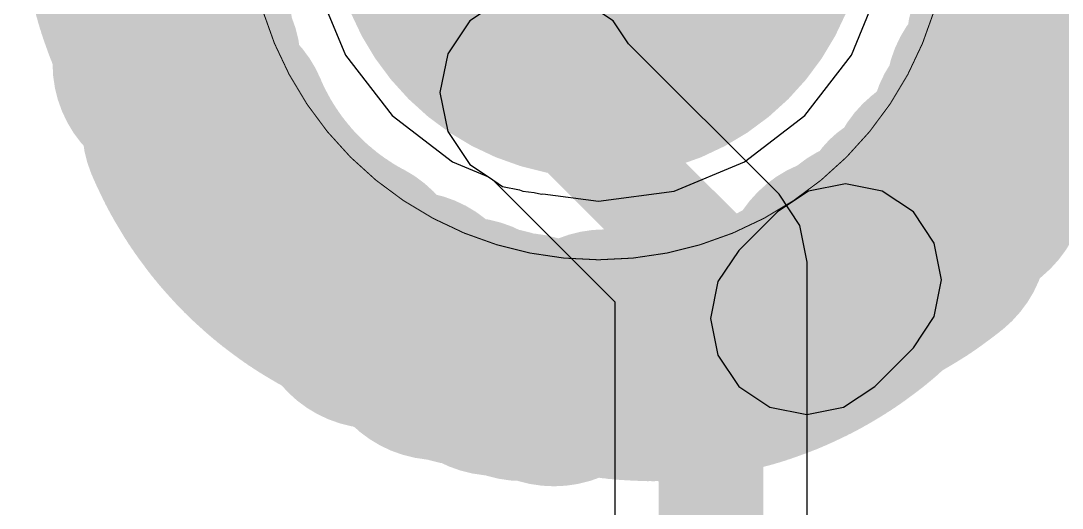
# Model space of a CAD drawing. Extents: x 93.4 to 105.8, y 174.9 to 200.
# Drawn here: x 96.65 to 101.7, y 189.02 to 191.39 of the extents above; entities that cross this region are included whole.
import ezdxf

# ---------------------------------------------------------------- set-up
doc = ezdxf.new("R2010")
doc.units = 0
doc.layers.get('0').update_dxf_attribs({"linetype": 'CONTINUOUS'})
for name, color, linetype in [('BOTTOMLAYER', 5, 'CONTINUOUS'), ('MULTILAYER', 9, 'CONTINUOUS'), ('TOPLAYER', 1, 'CONTINUOUS'), ('TOPOVERLAY', 2, 'CONTINUOUS'), ('TOPPASTE', 8, 'CONTINUOUS'), ('TOPSOLDER', 216, 'CONTINUOUS'), ('VIAHOLELAYER', 16, 'CONTINUOUS')]:
    doc.layers.add(name, color=color, linetype=linetype)

# ---------------------------------------------------------------- blocks, each defined once
blk = doc.blocks.new('5MM_GUOZHAIPIAN_2')
at = {"layer": 'TOPLAYER'}
for points, const_width in [([(-0.6247, -0.000699, 1), (0.575297, -0.000699, 1)], 1.199998), ([(-2.46954, -0.067221, 1), (-1.969541, -0.067221, 1)], 0.499999), ([(-2.467483, -0.093332, 1), (-1.967484, -0.093332, 1)], 0.499999), ([(-2.464994, -0.119393, 1), (-1.964995, -0.119393, 1)], 0.499999), ([(-2.462022, -0.145402, 1), (-1.962023, -0.145402, 1)], 0.499999), ([(-2.458593, -0.171361, 1), (-1.958594, -0.171361, 1)], 0.499999), ([(1.922399, -0.191198, 1), (2.422398, -0.191198, 1)], 0.499999), ([(-2.454732, -0.197244, 1), (-1.954733, -0.197244, 1)], 0.499999), ([(-2.450414, -0.223075, 1), (-1.950415, -0.223075, 1)], 0.499999), ([(-2.445639, -0.248806, 1), (-1.94564, -0.248806, 1)], 0.499999), ([(-2.440432, -0.27446, 1), (-1.940433, -0.27446, 1)], 0.499999), ([(-2.434742, -0.300012, 1), (-1.934743, -0.300012, 1)], 0.499999), ([(-2.428646, -0.325488, 1), (-1.928647, -0.325488, 1)], 0.499999), ([(-2.422093, -0.350837, 1), (-1.922094, -0.350837, 1)], 0.499999), ([(-2.415083, -0.37606, 1), (-1.915084, -0.37606, 1)], 0.499999), ([(1.896999, -0.368999, 1), (2.396998, -0.368999, 1)], 0.499999), ([(-2.407666, -0.401155, 1), (-1.907667, -0.401155, 1)], 0.499999), ([(-2.399792, -0.426123, 1), (-1.899793, -0.426123, 1)], 0.499999), ([(-2.391486, -0.450964, 1), (-1.891487, -0.450964, 1)], 0.499999), ([(-2.382749, -0.475628, 1), (-1.88275, -0.475628, 1)], 0.499999), ([(-2.373579, -0.500139, 1), (-1.87358, -0.500139, 1)], 0.499999), ([(-2.363978, -0.524497, 1), (-1.863979, -0.524497, 1)], 0.499999), ([(2.023199, -0.470598, 1), (2.423198, -0.470598, 1)], 0.399999), ([(1.820799, -0.648398, 1), (2.320798, -0.648398, 1)], 0.499999), ([(-2.319401, -0.749999, 1), (-1.819402, -0.749999, 1)], 0.499999), ([(1.719199, -0.902398, 1), (2.219198, -0.902398, 1)], 0.499999), ([(1.781658, -0.864883, 1), (2.281657, -0.864883, 1)], 0.499999), ([(-2.176145, -1.056704, 1), (-1.676146, -1.056704, 1)], 0.499999), ([(-2.165706, -1.080707, 1), (-1.665707, -1.080707, 1)], 0.499999), ([(-2.15486, -1.104532, 1), (-1.654861, -1.104532, 1)], 0.499999), ([(1.642999, -1.080198, 1), (2.142998, -1.080198, 1)], 0.499999), ([(-2.143582, -1.128154, 1), (-1.643583, -1.128154, 1)], 0.499999), ([(-2.131898, -1.151572, 1), (-1.631899, -1.151572, 1)], 0.499999), ([(-2.119808, -1.174813, 1), (-1.619809, -1.174813, 1)], 0.499999), ([(-2.107336, -1.1978, 1), (-1.607337, -1.1978, 1)], 0.499999), ([(-2.094433, -1.22061, 1), (-1.594434, -1.22061, 1)], 0.499999), ([(-2.081149, -1.243165, 1), (-1.58115, -1.243165, 1)], 0.499999), ([(-2.067484, -1.265466, 1), (-1.567485, -1.265466, 1)], 0.499999), ([(-2.053412, -1.287539, 1), (-1.553413, -1.287539, 1)], 0.499999), ([(-2.03896, -1.309383, 1), (-1.538961, -1.309383, 1)], 0.499999), ([(-2.024126, -1.330947, 1), (-1.524127, -1.330947, 1)], 0.499999), ([(-2.008937, -1.352283, 1), (-1.508938, -1.352283, 1)], 0.499999), ([(1.451483, -1.352969, 1), (1.951482, -1.352969, 1)], 0.499999), ([(1.471371, -1.335951, 1), (1.97137, -1.335951, 1)], 0.499999), ([(1.49098, -1.318628, 1), (1.990979, -1.318628, 1)], 0.499999), ([(-1.993367, -1.373314, 1), (-1.493368, -1.373314, 1)], 0.499999), ([(-1.977415, -1.394092, 1), (-1.477416, -1.394092, 1)], 0.499999), ([(1.431265, -1.369631, 1), (1.931264, -1.369631, 1)], 0.499999), ([(-1.961134, -1.414564, 1), (-1.461135, -1.414564, 1)], 0.499999), ([(-1.944472, -1.434782, 1), (-1.444473, -1.434782, 1)], 0.499999), ([(-1.927479, -1.454671, 1), (-1.42748, -1.454671, 1)], 0.499999), ([(-1.910131, -1.474279, 1), (-1.410132, -1.474279, 1)], 0.499999), ([(-1.892427, -1.493583, 1), (-1.392428, -1.493583, 1)], 0.499999), ([(-1.874418, -1.512583, 1), (-1.374419, -1.512583, 1)], 0.499999), ([(-1.856054, -1.531252, 1), (-1.356055, -1.531252, 1)], 0.499999), ([(-1.837385, -1.549616, 1), (-1.337386, -1.549616, 1)], 0.499999), ([(-1.818411, -1.567624, 1), (-1.318412, -1.567624, 1)], 0.499999), ([(-1.799107, -1.585303, 1), (-1.299108, -1.585303, 1)], 0.499999), ([(-1.779499, -1.602651, 1), (-1.2795, -1.602651, 1)], 0.499999), ([(1.263015, -1.605064, 1), (1.763014, -1.605064, 1)], 0.499999), ([(1.283792, -1.589113, 1), (1.783791, -1.589113, 1)], 0.499999), ([(1.248499, -1.473899, 1), (1.648498, -1.473899, 1)], 0.399999), ([(1.304265, -1.572831, 1), (1.804264, -1.572831, 1)], 0.499999), ([(-1.759585, -1.619669, 1), (-1.259586, -1.619669, 1)], 0.499999), ([(-1.739392, -1.636306, 1), (-1.239393, -1.636306, 1)], 0.499999), ([(-1.718894, -1.652613, 1), (-1.218895, -1.652613, 1)], 0.499999), ([(1.199083, -1.650657, 1), (1.699082, -1.650657, 1)], 0.499999), ([(1.220648, -1.635823, 1), (1.720647, -1.635823, 1)], 0.499999), ([(1.241984, -1.620634, 1), (1.741983, -1.620634, 1)], 0.499999), ([(-1.698117, -1.668539, 1), (-1.198118, -1.668539, 1)], 0.499999), ([(-1.677086, -1.684109, 1), (-1.177087, -1.684109, 1)], 0.499999), ([(-1.655775, -1.699323, 1), (-1.155776, -1.699323, 1)], 0.499999), ([(1.070483, -1.708569, 1), (1.570482, -1.708569, 1)], 0.499999), ([(1.11031, -1.706131, 1), (1.610309, -1.706131, 1)], 0.499999), ([(1.132865, -1.692846, 1), (1.632864, -1.692846, 1)], 0.499999), ([(1.155167, -1.679181, 1), (1.655166, -1.679181, 1)], 0.499999), ([(1.177239, -1.66511, 1), (1.677238, -1.66511, 1)], 0.499999), ([(-1.634185, -1.714157, 1), (-1.134186, -1.714157, 1)], 0.499999), ([(-1.612367, -1.72861, 1), (-1.112368, -1.72861, 1)], 0.499999), ([(-1.590269, -1.742681, 1), (-1.09027, -1.742681, 1)], 0.499999), ([(-1.567967, -1.756346, 1), (-1.067968, -1.756346, 1)], 0.499999), ([(1.009015, -1.757464, 1), (1.509014, -1.757464, 1)], 0.499999), ([(1.017854, -1.75528, 1), (1.517853, -1.75528, 1)], 0.499999), ([(1.029792, -1.741513, 1), (1.529791, -1.741513, 1)], 0.499999), ([(1.041273, -1.743596, 1), (1.541272, -1.743596, 1)], 0.499999), ([(1.050265, -1.725231, 1), (1.550264, -1.725231, 1)], 0.499999), ([(1.064514, -1.731505, 1), (1.564513, -1.731505, 1)], 0.499999), ([(1.087501, -1.719034, 1), (1.5875, -1.719034, 1)], 0.499999), ([(-1.545412, -1.769631, 1), (-1.045413, -1.769631, 1)], 0.499999), ([(-1.522628, -1.782534, 1), (-1.022629, -1.782534, 1)], 0.499999), ([(-1.499616, -1.795005, 1), (-0.999617, -1.795005, 1)], 0.499999), ([(0.922198, -1.797875, 1), (1.422197, -1.797875, 1)], 0.499999), ([(0.946404, -1.787843, 1), (1.446403, -1.787843, 1)], 0.499999), ([(0.966648, -1.788223, 1), (1.466647, -1.788223, 1)], 0.499999), ([(0.970407, -1.777403, 1), (1.470406, -1.777403, 1)], 0.499999), ([(0.974522, -1.805368, 1), (1.474521, -1.805368, 1)], 0.499999), ([(0.987984, -1.773034, 1), (1.487983, -1.773034, 1)], 0.499999), ([(0.994232, -1.766557, 1), (1.494231, -1.766557, 1)], 0.499999), ([(0.913943, -1.85533, 1), (1.413942, -1.85533, 1)], 0.499999), ([(0.934415, -1.839049, 1), (1.434414, -1.839049, 1)], 0.499999), ([(0.954634, -1.822386, 1), (1.454633, -1.822386, 1)], 0.499999), ([(0.850824, -1.902041, 1), (1.350823, -1.902041, 1)], 0.499999), ([(0.872134, -1.886852, 1), (1.372133, -1.886852, 1)], 0.499999), ([(0.893166, -1.871281, 1), (1.393165, -1.871281, 1)], 0.499999), ([(-1.354201, -1.918398, 1), (-0.854202, -1.918398, 1)], 0.499999), ([(0.763016, -1.959064, 1), (1.263015, -1.959064, 1)], 0.499999), ([(0.785317, -1.945399, 1), (1.285316, -1.945399, 1)], 0.499999), ([(0.807415, -1.931327, 1), (1.307414, -1.931327, 1)], 0.499999), ([(0.829234, -1.916874, 1), (1.329233, -1.916874, 1)], 0.499999), ([(-1.201801, -1.969198, 1), (-0.701802, -1.969198, 1)], 0.499999), ([(0.671424, -2.009813, 1), (1.171423, -2.009813, 1)], 0.499999), ([(0.694665, -1.997748, 1), (1.194664, -1.997748, 1)], 0.499999), ([(0.717652, -1.985251, 1), (1.217651, -1.985251, 1)], 0.499999), ([(0.740461, -1.972348, 1), (1.24046, -1.972348, 1)], 0.499999), ([(0.552374, -2.064093, 1), (1.052373, -2.064093, 1)], 0.499999), ([(0.576555, -2.05406, 1), (1.076554, -2.05406, 1)], 0.499999), ([(0.600558, -2.04362, 1), (1.100557, -2.04362, 1)], 0.499999), ([(0.624383, -2.032775, 1), (1.124382, -2.032775, 1)], 0.499999), ([(0.648005, -2.021497, 1), (1.148004, -2.021497, 1)], 0.499999), ([(-1.049401, -2.070798, 1), (-0.549402, -2.070798, 1)], 0.499999), ([(-0.922401, -2.096198, 1), (-0.422402, -2.096198, 1)], 0.499999), ([(0.403911, -2.115198, 1), (0.90391, -2.115198, 1)], 0.499999), ([(0.429006, -2.107781, 1), (0.929005, -2.107781, 1)], 0.499999), ([(0.453974, -2.099907, 1), (0.953973, -2.099907, 1)], 0.499999), ([(0.478815, -2.091601, 1), (0.978814, -2.091601, 1)], 0.499999), ([(0.503479, -2.082863, 1), (1.003478, -2.082863, 1)], 0.499999), ([(0.52799, -2.073694, 1), (1.027989, -2.073694, 1)], 0.499999), ([(-0.770001, -2.146999, 1), (-0.270002, -2.146999, 1)], 0.499999), ([(-0.244196, -2.154847, 1), (0.255803, -2.154847, 1)], 0.499999), ([(-0.218313, -2.158708, 1), (0.281686, -2.158708, 1)], 0.499999), ([(-0.192354, -2.162137, 1), (0.307645, -2.162137, 1)], 0.499999), ([(-0.166345, -2.165109, 1), (0.333654, -2.165109, 1)], 0.499999), ([(0.147244, -2.165109, 1), (0.647243, -2.165109, 1)], 0.499999), ([(0.173253, -2.162137, 1), (0.673252, -2.162137, 1)], 0.499999), ([(0.199212, -2.158708, 1), (0.699211, -2.158708, 1)], 0.499999), ([(0.225095, -2.154847, 1), (0.725094, -2.154847, 1)], 0.499999), ([(0.250927, -2.150529, 1), (0.750926, -2.150529, 1)], 0.499999), ([(0.276657, -2.145754, 1), (0.776656, -2.145754, 1)], 0.499999), ([(0.302311, -2.140547, 1), (0.80231, -2.140547, 1)], 0.499999), ([(0.327889, -2.134857, 1), (0.827888, -2.134857, 1)], 0.499999), ([(0.353339, -2.128761, 1), (0.853338, -2.128761, 1)], 0.499999), ([(0.378689, -2.122208, 1), (0.878688, -2.122208, 1)], 0.499999), ([(-0.643001, -2.172398, 1), (-0.143002, -2.172398, 1)], 0.499999), ([(-0.490601, -2.197798, 1), (0.009398, -2.197798, 1)], 0.499999), ([(-0.140284, -2.167598, 1), (0.359715, -2.167598, 1)], 0.499999), ([(-0.114198, -2.169655, 1), (0.385801, -2.169655, 1)], 0.499999), ([(-0.088062, -2.171256, 1), (0.411937, -2.171256, 1)], 0.499999), ([(-0.0619, -2.172398, 1), (0.438099, -2.172398, 1)], 0.499999), ([(-0.035738, -2.173084, 1), (0.464261, -2.173084, 1)], 0.499999), ([(-0.00955, -2.173313, 1), (0.490449, -2.173313, 1)], 0.499999), ([(0.016637, -2.173084, 1), (0.516636, -2.173084, 1)], 0.499999), ([(0.042799, -2.172398, 1), (0.542798, -2.172398, 1)], 0.499999), ([(0.068961, -2.171256, 1), (0.56896, -2.171256, 1)], 0.499999), ([(0.095098, -2.169655, 1), (0.595097, -2.169655, 1)], 0.499999), ([(0.121183, -2.167598, 1), (0.621182, -2.167598, 1)], 0.499999)]:
    blk.add_lwpolyline(points, format="xyb", close=True, dxfattribs=dict(at, const_width=const_width))
at = {"layer": 'TOPOVERLAY'}
for points, const_width in [([(2.675293, -0.000699, 1), (-2.724696, -0.000699, 1)], 0.049987), ([(1.675295, -0.000699, 1), (-1.724698, -0.000699, 1)], 0.005004)]:
    blk.add_lwpolyline(points, format="xyb", close=True, dxfattribs=dict(at, const_width=const_width))
at = {"layer": 'TOPPASTE'}
for points, const_width in [([(-0.6247, -0.000699, 1), (0.575297, -0.000699, 1)], 1.199998), ([(-2.46954, -0.067221, 1), (-1.969541, -0.067221, 1)], 0.499999), ([(-2.467483, -0.093332, 1), (-1.967484, -0.093332, 1)], 0.499999), ([(-2.464994, -0.119393, 1), (-1.964995, -0.119393, 1)], 0.499999), ([(-2.462022, -0.145402, 1), (-1.962023, -0.145402, 1)], 0.499999), ([(-2.458593, -0.171361, 1), (-1.958594, -0.171361, 1)], 0.499999), ([(1.922399, -0.191198, 1), (2.422398, -0.191198, 1)], 0.499999), ([(-2.454732, -0.197244, 1), (-1.954733, -0.197244, 1)], 0.499999), ([(-2.450414, -0.223075, 1), (-1.950415, -0.223075, 1)], 0.499999), ([(-2.445639, -0.248806, 1), (-1.94564, -0.248806, 1)], 0.499999), ([(-2.440432, -0.27446, 1), (-1.940433, -0.27446, 1)], 0.499999), ([(-2.434742, -0.300012, 1), (-1.934743, -0.300012, 1)], 0.499999), ([(-2.428646, -0.325488, 1), (-1.928647, -0.325488, 1)], 0.499999), ([(-2.422093, -0.350837, 1), (-1.922094, -0.350837, 1)], 0.499999), ([(-2.415083, -0.37606, 1), (-1.915084, -0.37606, 1)], 0.499999), ([(1.896999, -0.368999, 1), (2.396998, -0.368999, 1)], 0.499999), ([(-2.407666, -0.401155, 1), (-1.907667, -0.401155, 1)], 0.499999), ([(-2.399792, -0.426123, 1), (-1.899793, -0.426123, 1)], 0.499999), ([(-2.391486, -0.450964, 1), (-1.891487, -0.450964, 1)], 0.499999), ([(-2.382749, -0.475628, 1), (-1.88275, -0.475628, 1)], 0.499999), ([(-2.373579, -0.500139, 1), (-1.87358, -0.500139, 1)], 0.499999), ([(-2.363978, -0.524497, 1), (-1.863979, -0.524497, 1)], 0.499999), ([(2.023199, -0.470598, 1), (2.423198, -0.470598, 1)], 0.399999), ([(1.820799, -0.648398, 1), (2.320798, -0.648398, 1)], 0.499999), ([(-2.319401, -0.749999, 1), (-1.819402, -0.749999, 1)], 0.499999), ([(1.719199, -0.902398, 1), (2.219198, -0.902398, 1)], 0.499999), ([(1.781658, -0.864883, 1), (2.281657, -0.864883, 1)], 0.499999), ([(-2.176145, -1.056704, 1), (-1.676146, -1.056704, 1)], 0.499999), ([(-2.165706, -1.080707, 1), (-1.665707, -1.080707, 1)], 0.499999), ([(-2.15486, -1.104532, 1), (-1.654861, -1.104532, 1)], 0.499999), ([(1.642999, -1.080198, 1), (2.142998, -1.080198, 1)], 0.499999), ([(-2.143582, -1.128154, 1), (-1.643583, -1.128154, 1)], 0.499999), ([(-2.131898, -1.151572, 1), (-1.631899, -1.151572, 1)], 0.499999), ([(-2.119808, -1.174813, 1), (-1.619809, -1.174813, 1)], 0.499999), ([(-2.107336, -1.1978, 1), (-1.607337, -1.1978, 1)], 0.499999), ([(-2.094433, -1.22061, 1), (-1.594434, -1.22061, 1)], 0.499999), ([(-2.081149, -1.243165, 1), (-1.58115, -1.243165, 1)], 0.499999), ([(-2.067484, -1.265466, 1), (-1.567485, -1.265466, 1)], 0.499999), ([(-2.053412, -1.287539, 1), (-1.553413, -1.287539, 1)], 0.499999), ([(-2.03896, -1.309383, 1), (-1.538961, -1.309383, 1)], 0.499999), ([(-2.024126, -1.330947, 1), (-1.524127, -1.330947, 1)], 0.499999), ([(-2.008937, -1.352283, 1), (-1.508938, -1.352283, 1)], 0.499999), ([(1.451483, -1.352969, 1), (1.951482, -1.352969, 1)], 0.499999), ([(1.471371, -1.335951, 1), (1.97137, -1.335951, 1)], 0.499999), ([(1.49098, -1.318628, 1), (1.990979, -1.318628, 1)], 0.499999), ([(-1.993367, -1.373314, 1), (-1.493368, -1.373314, 1)], 0.499999), ([(-1.977415, -1.394092, 1), (-1.477416, -1.394092, 1)], 0.499999), ([(1.431265, -1.369631, 1), (1.931264, -1.369631, 1)], 0.499999), ([(-1.961134, -1.414564, 1), (-1.461135, -1.414564, 1)], 0.499999), ([(-1.944472, -1.434782, 1), (-1.444473, -1.434782, 1)], 0.499999), ([(-1.927479, -1.454671, 1), (-1.42748, -1.454671, 1)], 0.499999), ([(-1.910131, -1.474279, 1), (-1.410132, -1.474279, 1)], 0.499999), ([(-1.892427, -1.493583, 1), (-1.392428, -1.493583, 1)], 0.499999), ([(-1.874418, -1.512583, 1), (-1.374419, -1.512583, 1)], 0.499999), ([(-1.856054, -1.531252, 1), (-1.356055, -1.531252, 1)], 0.499999), ([(-1.837385, -1.549616, 1), (-1.337386, -1.549616, 1)], 0.499999), ([(-1.818411, -1.567624, 1), (-1.318412, -1.567624, 1)], 0.499999), ([(-1.799107, -1.585303, 1), (-1.299108, -1.585303, 1)], 0.499999), ([(-1.779499, -1.602651, 1), (-1.2795, -1.602651, 1)], 0.499999), ([(1.263015, -1.605064, 1), (1.763014, -1.605064, 1)], 0.499999), ([(1.283792, -1.589113, 1), (1.783791, -1.589113, 1)], 0.499999), ([(1.248499, -1.473899, 1), (1.648498, -1.473899, 1)], 0.399999), ([(1.304265, -1.572831, 1), (1.804264, -1.572831, 1)], 0.499999), ([(-1.759585, -1.619669, 1), (-1.259586, -1.619669, 1)], 0.499999), ([(-1.739392, -1.636306, 1), (-1.239393, -1.636306, 1)], 0.499999), ([(-1.718894, -1.652613, 1), (-1.218895, -1.652613, 1)], 0.499999), ([(1.199083, -1.650657, 1), (1.699082, -1.650657, 1)], 0.499999), ([(1.220648, -1.635823, 1), (1.720647, -1.635823, 1)], 0.499999), ([(1.241984, -1.620634, 1), (1.741983, -1.620634, 1)], 0.499999), ([(-1.698117, -1.668539, 1), (-1.198118, -1.668539, 1)], 0.499999), ([(-1.677086, -1.684109, 1), (-1.177087, -1.684109, 1)], 0.499999), ([(-1.655775, -1.699323, 1), (-1.155776, -1.699323, 1)], 0.499999), ([(1.070483, -1.708569, 1), (1.570482, -1.708569, 1)], 0.499999), ([(1.11031, -1.706131, 1), (1.610309, -1.706131, 1)], 0.499999), ([(1.132865, -1.692846, 1), (1.632864, -1.692846, 1)], 0.499999), ([(1.155167, -1.679181, 1), (1.655166, -1.679181, 1)], 0.499999), ([(1.177239, -1.66511, 1), (1.677238, -1.66511, 1)], 0.499999), ([(-1.634185, -1.714157, 1), (-1.134186, -1.714157, 1)], 0.499999), ([(-1.612367, -1.72861, 1), (-1.112368, -1.72861, 1)], 0.499999), ([(-1.590269, -1.742681, 1), (-1.09027, -1.742681, 1)], 0.499999), ([(-1.567967, -1.756346, 1), (-1.067968, -1.756346, 1)], 0.499999), ([(1.009015, -1.757464, 1), (1.509014, -1.757464, 1)], 0.499999), ([(1.017854, -1.75528, 1), (1.517853, -1.75528, 1)], 0.499999), ([(1.029792, -1.741513, 1), (1.529791, -1.741513, 1)], 0.499999), ([(1.041273, -1.743596, 1), (1.541272, -1.743596, 1)], 0.499999), ([(1.050265, -1.725231, 1), (1.550264, -1.725231, 1)], 0.499999), ([(1.064514, -1.731505, 1), (1.564513, -1.731505, 1)], 0.499999), ([(1.087501, -1.719034, 1), (1.5875, -1.719034, 1)], 0.499999), ([(-1.545412, -1.769631, 1), (-1.045413, -1.769631, 1)], 0.499999), ([(-1.522628, -1.782534, 1), (-1.022629, -1.782534, 1)], 0.499999), ([(-1.499616, -1.795005, 1), (-0.999617, -1.795005, 1)], 0.499999), ([(0.922198, -1.797875, 1), (1.422197, -1.797875, 1)], 0.499999), ([(0.946404, -1.787843, 1), (1.446403, -1.787843, 1)], 0.499999), ([(0.966648, -1.788223, 1), (1.466647, -1.788223, 1)], 0.499999), ([(0.970407, -1.777403, 1), (1.470406, -1.777403, 1)], 0.499999), ([(0.974522, -1.805368, 1), (1.474521, -1.805368, 1)], 0.499999), ([(0.987984, -1.773034, 1), (1.487983, -1.773034, 1)], 0.499999), ([(0.994232, -1.766557, 1), (1.494231, -1.766557, 1)], 0.499999), ([(0.913943, -1.85533, 1), (1.413942, -1.85533, 1)], 0.499999), ([(0.934415, -1.839049, 1), (1.434414, -1.839049, 1)], 0.499999), ([(0.954634, -1.822386, 1), (1.454633, -1.822386, 1)], 0.499999), ([(0.850824, -1.902041, 1), (1.350823, -1.902041, 1)], 0.499999), ([(0.872134, -1.886852, 1), (1.372133, -1.886852, 1)], 0.499999), ([(0.893166, -1.871281, 1), (1.393165, -1.871281, 1)], 0.499999), ([(-1.354201, -1.918398, 1), (-0.854202, -1.918398, 1)], 0.499999), ([(0.763016, -1.959064, 1), (1.263015, -1.959064, 1)], 0.499999), ([(0.785317, -1.945399, 1), (1.285316, -1.945399, 1)], 0.499999), ([(0.807415, -1.931327, 1), (1.307414, -1.931327, 1)], 0.499999), ([(0.829234, -1.916874, 1), (1.329233, -1.916874, 1)], 0.499999), ([(-1.201801, -1.969198, 1), (-0.701802, -1.969198, 1)], 0.499999), ([(0.671424, -2.009813, 1), (1.171423, -2.009813, 1)], 0.499999), ([(0.694665, -1.997748, 1), (1.194664, -1.997748, 1)], 0.499999), ([(0.717652, -1.985251, 1), (1.217651, -1.985251, 1)], 0.499999), ([(0.740461, -1.972348, 1), (1.24046, -1.972348, 1)], 0.499999), ([(0.552374, -2.064093, 1), (1.052373, -2.064093, 1)], 0.499999), ([(0.576555, -2.05406, 1), (1.076554, -2.05406, 1)], 0.499999), ([(0.600558, -2.04362, 1), (1.100557, -2.04362, 1)], 0.499999), ([(0.624383, -2.032775, 1), (1.124382, -2.032775, 1)], 0.499999), ([(0.648005, -2.021497, 1), (1.148004, -2.021497, 1)], 0.499999), ([(-1.049401, -2.070798, 1), (-0.549402, -2.070798, 1)], 0.499999), ([(-0.922401, -2.096198, 1), (-0.422402, -2.096198, 1)], 0.499999), ([(0.403911, -2.115198, 1), (0.90391, -2.115198, 1)], 0.499999), ([(0.429006, -2.107781, 1), (0.929005, -2.107781, 1)], 0.499999), ([(0.453974, -2.099907, 1), (0.953973, -2.099907, 1)], 0.499999), ([(0.478815, -2.091601, 1), (0.978814, -2.091601, 1)], 0.499999), ([(0.503479, -2.082863, 1), (1.003478, -2.082863, 1)], 0.499999), ([(0.52799, -2.073694, 1), (1.027989, -2.073694, 1)], 0.499999), ([(-0.770001, -2.146999, 1), (-0.270002, -2.146999, 1)], 0.499999), ([(-0.244196, -2.154847, 1), (0.255803, -2.154847, 1)], 0.499999), ([(-0.218313, -2.158708, 1), (0.281686, -2.158708, 1)], 0.499999), ([(-0.192354, -2.162137, 1), (0.307645, -2.162137, 1)], 0.499999), ([(-0.166345, -2.165109, 1), (0.333654, -2.165109, 1)], 0.499999), ([(0.147244, -2.165109, 1), (0.647243, -2.165109, 1)], 0.499999), ([(0.173253, -2.162137, 1), (0.673252, -2.162137, 1)], 0.499999), ([(0.199212, -2.158708, 1), (0.699211, -2.158708, 1)], 0.499999), ([(0.225095, -2.154847, 1), (0.725094, -2.154847, 1)], 0.499999), ([(0.250927, -2.150529, 1), (0.750926, -2.150529, 1)], 0.499999), ([(0.276657, -2.145754, 1), (0.776656, -2.145754, 1)], 0.499999), ([(0.302311, -2.140547, 1), (0.80231, -2.140547, 1)], 0.499999), ([(0.327889, -2.134857, 1), (0.827888, -2.134857, 1)], 0.499999), ([(0.353339, -2.128761, 1), (0.853338, -2.128761, 1)], 0.499999), ([(0.378689, -2.122208, 1), (0.878688, -2.122208, 1)], 0.499999), ([(-0.643001, -2.172398, 1), (-0.143002, -2.172398, 1)], 0.499999), ([(-0.490601, -2.197798, 1), (0.009398, -2.197798, 1)], 0.499999), ([(-0.140284, -2.167598, 1), (0.359715, -2.167598, 1)], 0.499999), ([(-0.114198, -2.169655, 1), (0.385801, -2.169655, 1)], 0.499999), ([(-0.088062, -2.171256, 1), (0.411937, -2.171256, 1)], 0.499999), ([(-0.0619, -2.172398, 1), (0.438099, -2.172398, 1)], 0.499999), ([(-0.035738, -2.173084, 1), (0.464261, -2.173084, 1)], 0.499999), ([(-0.00955, -2.173313, 1), (0.490449, -2.173313, 1)], 0.499999), ([(0.016637, -2.173084, 1), (0.516636, -2.173084, 1)], 0.499999), ([(0.042799, -2.172398, 1), (0.542798, -2.172398, 1)], 0.499999), ([(0.068961, -2.171256, 1), (0.56896, -2.171256, 1)], 0.499999), ([(0.095098, -2.169655, 1), (0.595097, -2.169655, 1)], 0.499999), ([(0.121183, -2.167598, 1), (0.621182, -2.167598, 1)], 0.499999)]:
    blk.add_lwpolyline(points, format="xyb", close=True, dxfattribs=dict(at, const_width=const_width))
at = {"layer": 'TOPSOLDER'}
for points, const_width in [([(-0.6755, -0.000699, 1), (0.626097, -0.000699, 1)], 1.301598), ([(-2.523998, 0.037401, 1), (-1.922399, 0.037401, 1)], 0.601599), ([(-2.523769, 0.011214, 1), (-1.92217, 0.011214, 1)], 0.601599), ([(-2.523084, -0.014948, 1), (-1.921485, -0.014948, 1)], 0.601599), ([(-2.521941, -0.04111, 1), (-1.920342, -0.04111, 1)], 0.601599), ([(-2.52034, -0.067221, 1), (-1.918741, -0.067221, 1)], 0.601599), ([(-2.518283, -0.093332, 1), (-1.916684, -0.093332, 1)], 0.601599), ([(-2.515794, -0.119393, 1), (-1.914195, -0.119393, 1)], 0.601599), ([(-2.512822, -0.145402, 1), (-1.911223, -0.145402, 1)], 0.601599), ([(-2.509393, -0.171361, 1), (-1.907794, -0.171361, 1)], 0.601599), ([(-2.505532, -0.197244, 1), (-1.903933, -0.197244, 1)], 0.601599), ([(1.871599, -0.191198, 1), (2.473198, -0.191198, 1)], 0.601599), ([(-2.501214, -0.223075, 1), (-1.899615, -0.223075, 1)], 0.601599), ([(-2.496439, -0.248806, 1), (-1.89484, -0.248806, 1)], 0.601599), ([(-2.491232, -0.27446, 1), (-1.889633, -0.27446, 1)], 0.601599), ([(-2.485542, -0.300012, 1), (-1.883943, -0.300012, 1)], 0.601599), ([(-2.479446, -0.325488, 1), (-1.877847, -0.325488, 1)], 0.601599), ([(-2.472893, -0.350837, 1), (-1.871294, -0.350837, 1)], 0.601599), ([(-2.465883, -0.37606, 1), (-1.864284, -0.37606, 1)], 0.601599), ([(1.846199, -0.368999, 1), (2.447798, -0.368999, 1)], 0.601599), ([(-2.458466, -0.401155, 1), (-1.856867, -0.401155, 1)], 0.601599), ([(-2.450592, -0.426123, 1), (-1.848993, -0.426123, 1)], 0.601599), ([(-2.442286, -0.450964, 1), (-1.840687, -0.450964, 1)], 0.601599), ([(-2.433549, -0.475628, 1), (-1.83195, -0.475628, 1)], 0.601599), ([(-2.424379, -0.500139, 1), (-1.82278, -0.500139, 1)], 0.601599), ([(-2.414778, -0.524497, 1), (-1.813179, -0.524497, 1)], 0.601599), ([(1.972399, -0.470598, 1), (2.473998, -0.470598, 1)], 0.501599), ([(1.769999, -0.648398, 1), (2.371598, -0.648398, 1)], 0.601599), ([(-2.370201, -0.749999, 1), (-1.768602, -0.749999, 1)], 0.601599), ([(1.668399, -0.902398, 1), (2.269998, -0.902398, 1)], 0.601599), ([(1.730858, -0.864883, 1), (2.332457, -0.864883, 1)], 0.601599), ([(-2.226945, -1.056704, 1), (-1.625346, -1.056704, 1)], 0.601599), ([(-2.216506, -1.080707, 1), (-1.614907, -1.080707, 1)], 0.601599), ([(-2.20566, -1.104532, 1), (-1.604061, -1.104532, 1)], 0.601599), ([(1.592199, -1.080198, 1), (2.193798, -1.080198, 1)], 0.601599), ([(-2.194382, -1.128154, 1), (-1.592783, -1.128154, 1)], 0.601599), ([(-2.182698, -1.151572, 1), (-1.581099, -1.151572, 1)], 0.601599), ([(-2.170608, -1.174813, 1), (-1.569009, -1.174813, 1)], 0.601599), ([(-2.158136, -1.1978, 1), (-1.556537, -1.1978, 1)], 0.601599), ([(-2.145233, -1.22061, 1), (-1.543634, -1.22061, 1)], 0.601599), ([(-2.131949, -1.243165, 1), (-1.53035, -1.243165, 1)], 0.601599), ([(-2.118284, -1.265466, 1), (-1.516685, -1.265466, 1)], 0.601599), ([(-2.104212, -1.287539, 1), (-1.502613, -1.287539, 1)], 0.601599), ([(-2.08976, -1.309383, 1), (-1.488161, -1.309383, 1)], 0.601599), ([(-2.074926, -1.330947, 1), (-1.473327, -1.330947, 1)], 0.601599), ([(-2.059737, -1.352283, 1), (-1.458138, -1.352283, 1)], 0.601599), ([(1.400683, -1.352969, 1), (2.002282, -1.352969, 1)], 0.601599), ([(1.420571, -1.335951, 1), (2.02217, -1.335951, 1)], 0.601599), ([(1.44018, -1.318628, 1), (2.041779, -1.318628, 1)], 0.601599), ([(-2.044167, -1.373314, 1), (-1.442568, -1.373314, 1)], 0.601599), ([(-2.028215, -1.394092, 1), (-1.426616, -1.394092, 1)], 0.601599), ([(1.380465, -1.369631, 1), (1.982064, -1.369631, 1)], 0.601599), ([(-2.011934, -1.414564, 1), (-1.410335, -1.414564, 1)], 0.601599), ([(-1.995272, -1.434782, 1), (-1.393673, -1.434782, 1)], 0.601599), ([(-1.978279, -1.454671, 1), (-1.37668, -1.454671, 1)], 0.601599), ([(-1.960931, -1.474279, 1), (-1.359332, -1.474279, 1)], 0.601599), ([(-1.943227, -1.493583, 1), (-1.341628, -1.493583, 1)], 0.601599), ([(-1.925218, -1.512583, 1), (-1.323619, -1.512583, 1)], 0.601599), ([(-1.906854, -1.531252, 1), (-1.305255, -1.531252, 1)], 0.601599), ([(-1.888185, -1.549616, 1), (-1.286586, -1.549616, 1)], 0.601599), ([(-1.869211, -1.567624, 1), (-1.267612, -1.567624, 1)], 0.601599), ([(-1.849907, -1.585303, 1), (-1.248308, -1.585303, 1)], 0.601599), ([(-1.830299, -1.602651, 1), (-1.2287, -1.602651, 1)], 0.601599), ([(1.212215, -1.605064, 1), (1.813814, -1.605064, 1)], 0.601599), ([(1.232992, -1.589113, 1), (1.834591, -1.589113, 1)], 0.601599), ([(1.197699, -1.473899, 1), (1.699298, -1.473899, 1)], 0.501599), ([(1.253465, -1.572831, 1), (1.855064, -1.572831, 1)], 0.601599), ([(-1.810385, -1.619669, 1), (-1.208786, -1.619669, 1)], 0.601599), ([(-1.790192, -1.636306, 1), (-1.188593, -1.636306, 1)], 0.601599), ([(-1.769694, -1.652613, 1), (-1.168095, -1.652613, 1)], 0.601599), ([(1.148283, -1.650657, 1), (1.749882, -1.650657, 1)], 0.601599), ([(1.169848, -1.635823, 1), (1.771447, -1.635823, 1)], 0.601599), ([(1.191184, -1.620634, 1), (1.792783, -1.620634, 1)], 0.601599), ([(-1.748917, -1.668539, 1), (-1.147318, -1.668539, 1)], 0.601599), ([(-1.727886, -1.684109, 1), (-1.126287, -1.684109, 1)], 0.601599), ([(-1.706575, -1.699323, 1), (-1.104976, -1.699323, 1)], 0.601599), ([(1.019683, -1.708569, 1), (1.621282, -1.708569, 1)], 0.601599), ([(1.05951, -1.706131, 1), (1.661109, -1.706131, 1)], 0.601599), ([(1.082065, -1.692846, 1), (1.683664, -1.692846, 1)], 0.601599), ([(1.104367, -1.679181, 1), (1.705966, -1.679181, 1)], 0.601599), ([(1.126439, -1.66511, 1), (1.728038, -1.66511, 1)], 0.601599), ([(-1.684985, -1.714157, 1), (-1.083386, -1.714157, 1)], 0.601599), ([(-1.663167, -1.72861, 1), (-1.061568, -1.72861, 1)], 0.601599), ([(-1.641069, -1.742681, 1), (-1.03947, -1.742681, 1)], 0.601599), ([(-1.618767, -1.756346, 1), (-1.017168, -1.756346, 1)], 0.601599), ([(0.958215, -1.757464, 1), (1.559814, -1.757464, 1)], 0.601599), ([(0.967054, -1.75528, 1), (1.568653, -1.75528, 1)], 0.601599), ([(0.978992, -1.741513, 1), (1.580591, -1.741513, 1)], 0.601599), ([(0.990473, -1.743596, 1), (1.592072, -1.743596, 1)], 0.601599), ([(0.999465, -1.725231, 1), (1.601064, -1.725231, 1)], 0.601599), ([(1.013714, -1.731505, 1), (1.615313, -1.731505, 1)], 0.601599), ([(1.036701, -1.719034, 1), (1.6383, -1.719034, 1)], 0.601599), ([(-1.596212, -1.769631, 1), (-0.994613, -1.769631, 1)], 0.601599), ([(-1.573428, -1.782534, 1), (-0.971829, -1.782534, 1)], 0.601599), ([(-1.550416, -1.795005, 1), (-0.948817, -1.795005, 1)], 0.601599), ([(0.871398, -1.797875, 1), (1.472997, -1.797875, 1)], 0.601599), ([(0.895604, -1.787843, 1), (1.497203, -1.787843, 1)], 0.601599), ([(0.915848, -1.788223, 1), (1.517447, -1.788223, 1)], 0.601599), ([(0.919607, -1.777403, 1), (1.521206, -1.777403, 1)], 0.601599), ([(0.923722, -1.805368, 1), (1.525321, -1.805368, 1)], 0.601599), ([(0.937184, -1.773034, 1), (1.538783, -1.773034, 1)], 0.601599), ([(0.943432, -1.766557, 1), (1.545031, -1.766557, 1)], 0.601599), ([(0.863143, -1.85533, 1), (1.464742, -1.85533, 1)], 0.601599), ([(0.883615, -1.839049, 1), (1.485214, -1.839049, 1)], 0.601599), ([(0.903834, -1.822386, 1), (1.505433, -1.822386, 1)], 0.601599), ([(0.800024, -1.902041, 1), (1.401623, -1.902041, 1)], 0.601599), ([(0.821334, -1.886852, 1), (1.422933, -1.886852, 1)], 0.601599), ([(0.842366, -1.871281, 1), (1.443965, -1.871281, 1)], 0.601599), ([(-1.405001, -1.918398, 1), (-0.803402, -1.918398, 1)], 0.601599), ([(0.712216, -1.959064, 1), (1.313815, -1.959064, 1)], 0.601599), ([(0.734517, -1.945399, 1), (1.336116, -1.945399, 1)], 0.601599), ([(0.756615, -1.931327, 1), (1.358214, -1.931327, 1)], 0.601599), ([(0.778434, -1.916874, 1), (1.380033, -1.916874, 1)], 0.601599), ([(-1.252601, -1.969198, 1), (-0.651002, -1.969198, 1)], 0.601599), ([(0.620624, -2.009813, 1), (1.222223, -2.009813, 1)], 0.601599), ([(0.643865, -1.997748, 1), (1.245464, -1.997748, 1)], 0.601599), ([(0.666852, -1.985251, 1), (1.268451, -1.985251, 1)], 0.601599), ([(0.689661, -1.972348, 1), (1.29126, -1.972348, 1)], 0.601599), ([(0.501574, -2.064093, 1), (1.103173, -2.064093, 1)], 0.601599), ([(0.525755, -2.05406, 1), (1.127354, -2.05406, 1)], 0.601599), ([(0.549758, -2.04362, 1), (1.151357, -2.04362, 1)], 0.601599), ([(0.573583, -2.032775, 1), (1.175182, -2.032775, 1)], 0.601599), ([(0.597205, -2.021497, 1), (1.198804, -2.021497, 1)], 0.601599), ([(-1.100201, -2.070798, 1), (-0.498602, -2.070798, 1)], 0.601599), ([(-0.973201, -2.096198, 1), (-0.371602, -2.096198, 1)], 0.601599), ([(0.353111, -2.115198, 1), (0.95471, -2.115198, 1)], 0.601599), ([(0.378206, -2.107781, 1), (0.979805, -2.107781, 1)], 0.601599), ([(0.403174, -2.099907, 1), (1.004773, -2.099907, 1)], 0.601599), ([(0.428015, -2.091601, 1), (1.029614, -2.091601, 1)], 0.601599), ([(0.452679, -2.082863, 1), (1.054278, -2.082863, 1)], 0.601599), ([(0.47719, -2.073694, 1), (1.078789, -2.073694, 1)], 0.601599), ([(-0.820801, -2.146999, 1), (-0.219202, -2.146999, 1)], 0.601599), ([(-0.294996, -2.154847, 1), (0.306603, -2.154847, 1)], 0.601599), ([(-0.269113, -2.158708, 1), (0.332486, -2.158708, 1)], 0.601599), ([(-0.243154, -2.162137, 1), (0.358445, -2.162137, 1)], 0.601599), ([(-0.217145, -2.165109, 1), (0.384454, -2.165109, 1)], 0.601599), ([(0.096444, -2.165109, 1), (0.698043, -2.165109, 1)], 0.601599), ([(0.122453, -2.162137, 1), (0.724052, -2.162137, 1)], 0.601599), ([(0.148412, -2.158708, 1), (0.750011, -2.158708, 1)], 0.601599), ([(0.174295, -2.154847, 1), (0.775894, -2.154847, 1)], 0.601599), ([(0.200127, -2.150529, 1), (0.801726, -2.150529, 1)], 0.601599), ([(0.225857, -2.145754, 1), (0.827456, -2.145754, 1)], 0.601599), ([(0.251511, -2.140547, 1), (0.85311, -2.140547, 1)], 0.601599), ([(0.277089, -2.134857, 1), (0.878688, -2.134857, 1)], 0.601599), ([(0.302539, -2.128761, 1), (0.904138, -2.128761, 1)], 0.601599), ([(0.327889, -2.122208, 1), (0.929488, -2.122208, 1)], 0.601599), ([(-0.693801, -2.172398, 1), (-0.092202, -2.172398, 1)], 0.601599), ([(-0.541401, -2.197798, 1), (0.060198, -2.197798, 1)], 0.601599), ([(-0.191084, -2.167598, 1), (0.410515, -2.167598, 1)], 0.601599), ([(-0.164998, -2.169655, 1), (0.436601, -2.169655, 1)], 0.601599), ([(-0.138862, -2.171256, 1), (0.462737, -2.171256, 1)], 0.601599), ([(-0.1127, -2.172398, 1), (0.488899, -2.172398, 1)], 0.601599), ([(-0.086538, -2.173084, 1), (0.515061, -2.173084, 1)], 0.601599), ([(-0.06035, -2.173313, 1), (0.541249, -2.173313, 1)], 0.601599), ([(-0.034163, -2.173084, 1), (0.567436, -2.173084, 1)], 0.601599), ([(-0.008001, -2.172398, 1), (0.593598, -2.172398, 1)], 0.601599), ([(0.018161, -2.171256, 1), (0.61976, -2.171256, 1)], 0.601599), ([(0.044298, -2.169655, 1), (0.645897, -2.169655, 1)], 0.601599), ([(0.070383, -2.167598, 1), (0.671982, -2.167598, 1)], 0.601599)]:
    blk.add_lwpolyline(points, format="xyb", close=True, dxfattribs=dict(at, const_width=const_width))

msp = doc.modelspace()

# ---------------------------------------------------------------- linework, layer by layer
at = {"layer": 'BOTTOMLAYER'}
for p, q in [((98.986276, 191.493132), (98.826643, 191.386468)), ((99.522511, 191.386468), (99.362877, 191.493132)), ((98.826643, 191.386468), (98.719978, 191.226834)), ((99.596268, 191.276087), (99.522511, 191.386468)), ((100.3262, 190.546154), (99.596268, 191.276087)), ((98.719978, 191.226834), (98.682523, 191.038533)), ((98.682523, 191.038533), (98.719978, 190.850233)), ((98.719978, 190.850233), (98.826643, 190.690599)), ((98.826643, 190.690599), (98.937023, 190.616843)), ((98.937023, 190.616843), (99.530421, 190.023445)), ((100.427249, 190.394923), (100.3262, 190.546154)), ((100.462733, 190.216533), (100.427249, 190.394923)), ((100.462733, 185.844198), (100.462733, 190.216533)), ((99.530421, 190.023445), (99.530421, 187.932822))]:
    msp.add_line(p, q, dxfattribs=at)
for points, const_width in [([(99.034877, 191.038533, 1), (99.314277, 191.038533, 1)], 0.2794), ([(99.047577, 191.038533, 1), (99.301577, 191.038533, 1)], 0.254), ([(99.869577, 190.216533, 1), (100.123577, 190.216533, 1)], 0.254), ([(99.869577, 190.216533, 1), (100.123577, 190.216533, 1)], 0.254)]:
    msp.add_lwpolyline(points, format="xyb", close=True, dxfattribs=dict(at, const_width=const_width))
at = {"layer": 'BOTTOMLAYER', "const_width": 0.508}
for points in [[(99.174577, 191.038533), (99.996577, 190.216533)], [(99.996577, 185.714), (99.996577, 190.216533)]]:
    msp.add_lwpolyline(points, dxfattribs=at)
at = {"layer": 'MULTILAYER', "const_width": 0.2794}
msp.add_lwpolyline([(99.034877, 191.038533, 1), (99.314277, 191.038533, 1)], format="xyb", close=True, dxfattribs=at)
at = {"layer": 'TOPLAYER'}
for p, q in [((98.083794, 191.561527), (98.225186, 191.220181)), ((100.676565, 191.220181), (100.817957, 191.561527)), ((98.225186, 191.220181), (98.450103, 190.927063)), ((100.451648, 190.927063), (100.676565, 191.220181)), ((98.450103, 190.927063), (98.743221, 190.702146)), ((100.15853, 190.702146), (100.451648, 190.927063)), ((98.743221, 190.702146), (98.917237, 190.630066)), ((99.817184, 190.560754), (100.15853, 190.702146)), ((98.917237, 190.630066), (98.986276, 190.583934)), ((98.986276, 190.583934), (99.067711, 190.567737)), ((99.067711, 190.567737), (99.084567, 190.560754)), ((99.084567, 190.560754), (99.138522, 190.55365)), ((99.450876, 190.51253), (99.817184, 190.560754)), ((100.469385, 190.561331), (100.318153, 190.460282)), ((100.647774, 190.596815), (100.469385, 190.561331)), ((100.826166, 190.561331), (100.647774, 190.596815)), ((100.977398, 190.460282), (100.826166, 190.561331)), ((99.138522, 190.55365), (99.174577, 190.546479)), ((99.174577, 190.546479), (99.181912, 190.547937)), ((99.181912, 190.547937), (99.450876, 190.51253)), ((100.318153, 190.460282), (100.130955, 190.273081)), ((101.078447, 190.30905), (100.977398, 190.460282)), ((101.11393, 190.130659), (101.078447, 190.30905)), ((100.130955, 190.273081), (100.029904, 190.121852)), ((100.029904, 190.121852), (99.994423, 189.943461)), ((101.078447, 189.952269), (101.11393, 190.130659)), ((100.977398, 189.801038), (101.078447, 189.952269)), ((99.994423, 189.943461), (100.029904, 189.765069)), ((100.790197, 189.61384), (100.977398, 189.801038)), ((100.029904, 189.765069), (100.130955, 189.61384)), ((100.130955, 189.61384), (100.282184, 189.512788)), ((100.638968, 189.512788), (100.790197, 189.61384)), ((100.282184, 189.512788), (100.460576, 189.477307)), ((100.460576, 189.477307), (100.638968, 189.512788))]:
    msp.add_line(p, q, dxfattribs=at)
for points, const_width in [([(99.034877, 191.038533, 1), (99.314277, 191.038533, 1)], 0.2794), ([(100.520774, 190.130659, 1), (100.774774, 190.130659, 1)], 0.254), ([(100.333576, 189.943461, 1), (100.587576, 189.943461, 1)], 0.254)]:
    msp.add_lwpolyline(points, format="xyb", close=True, dxfattribs=dict(at, const_width=const_width))
at = {"layer": 'TOPLAYER', "const_width": 0.508}
msp.add_lwpolyline([(100.460576, 189.943461), (100.647774, 190.130659)], dxfattribs=at)
at = {"layer": 'VIAHOLELAYER', "const_width": 0.1524}
msp.add_lwpolyline([(99.098377, 191.038533, 1), (99.250777, 191.038533, 1)], format="xyb", close=True, dxfattribs=at)

# ---------------------------------------------------------------- block references
msp.add_blockref('5MM_GUOZHAIPIAN_2', (99.475577, 191.928534))

doc.saveas('drawing.dxf')
